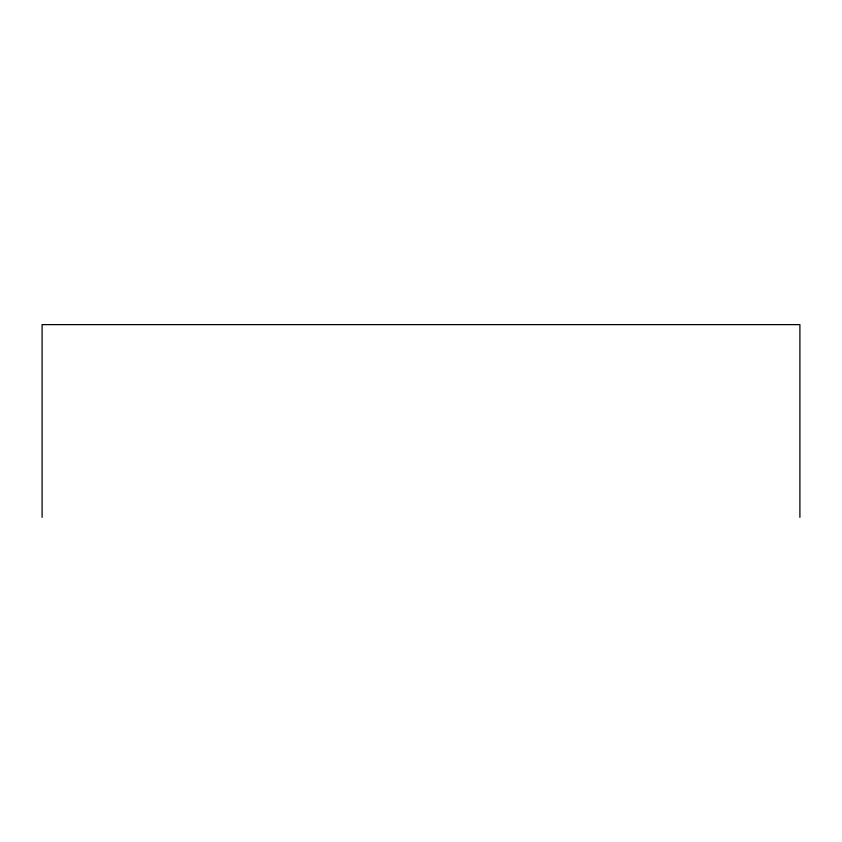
<?xml version="1.0" encoding="UTF-8"?>
<svg xmlns="http://www.w3.org/2000/svg" width="842" height="842" viewBox="0 0 842 842"><rect width="100%" height="100%" fill="white"/><g stroke="black" fill="none" stroke-linecap="round" stroke-linejoin="round"><path stroke-width="1.26" d="M799.9 517.377L799.9 324.623L42.1 324.623L42.1 517.377"/></g></svg>
